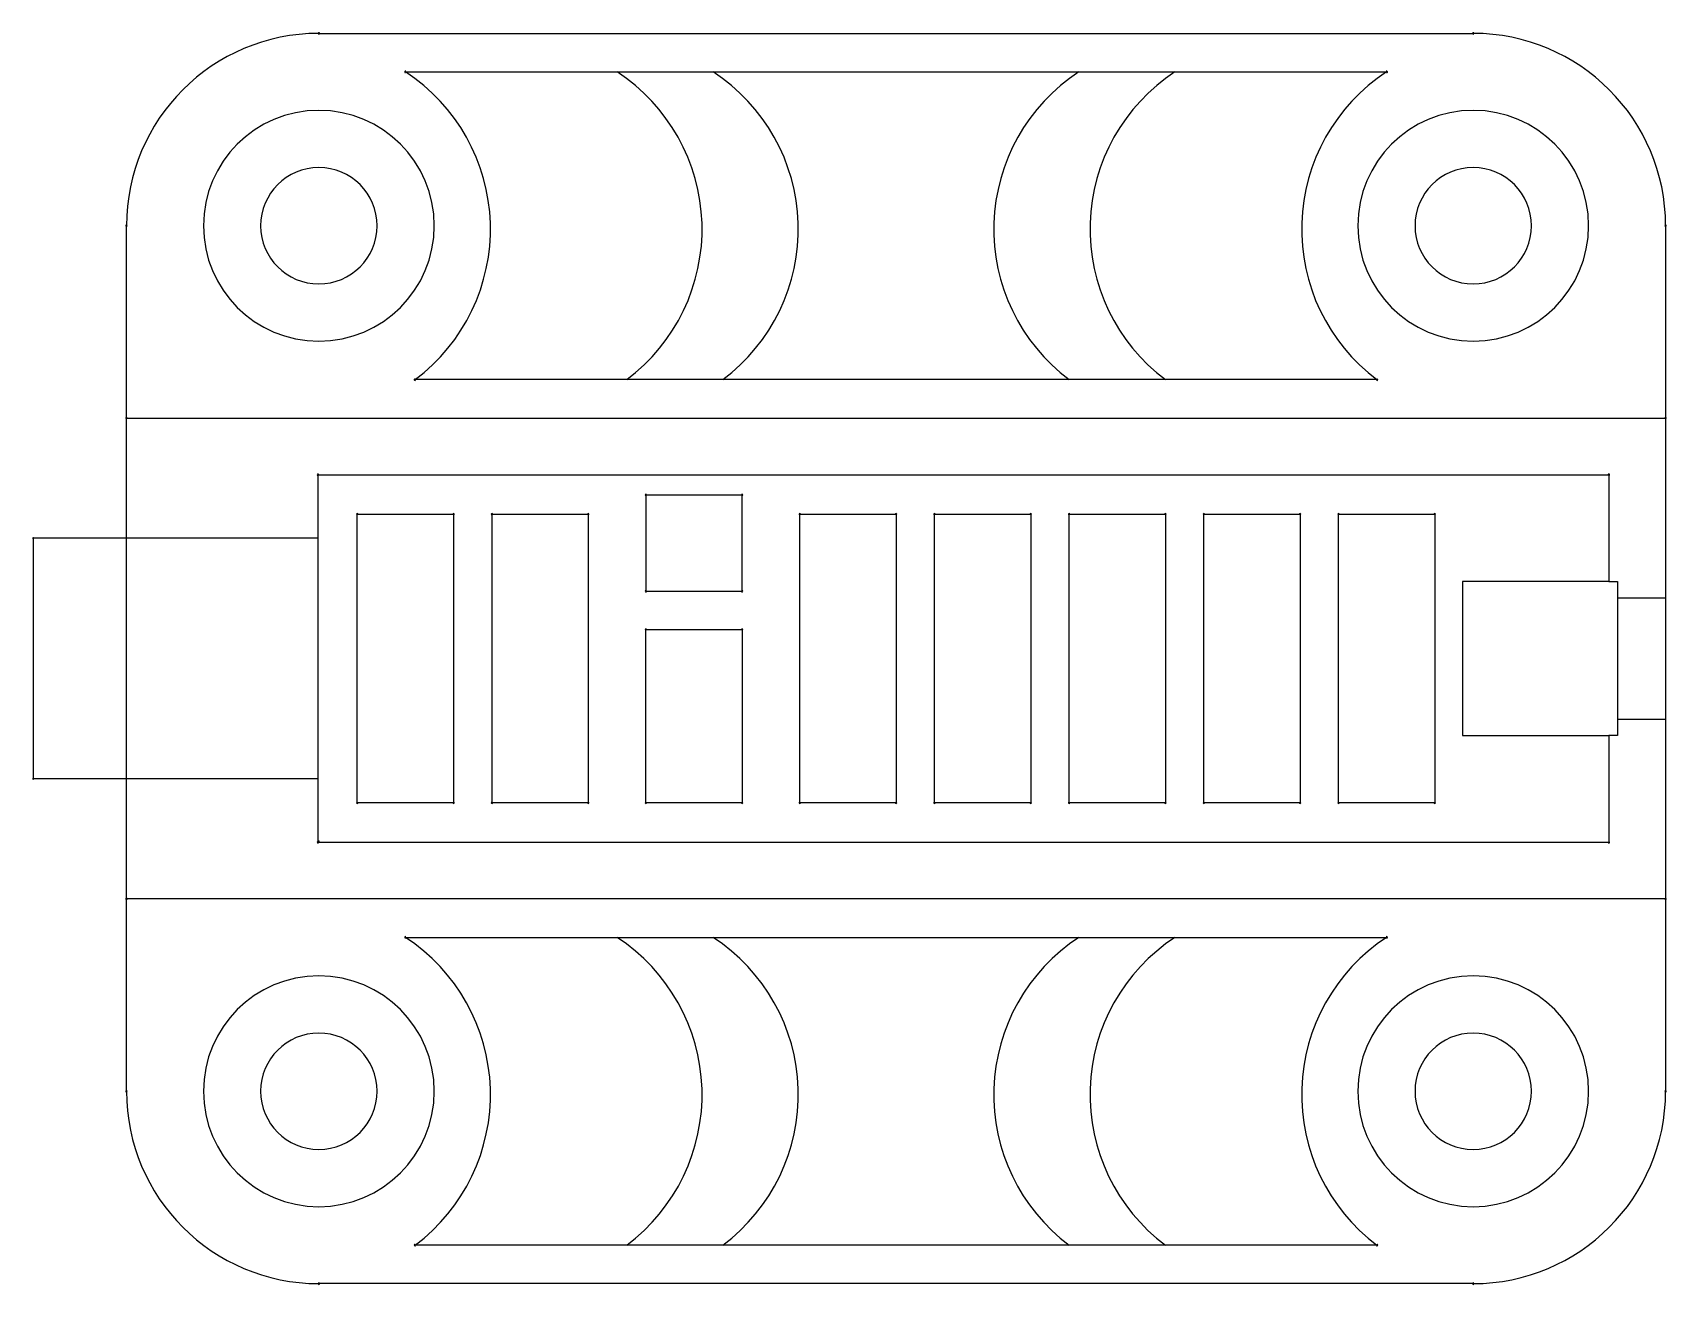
# Model space of a CAD drawing. Header units: centimetres. Extents: x -1.49 to 7, y -2.3 to 4.2.
import ezdxf

# ---------------------------------------------------------------- set-up
doc = ezdxf.new("R2010")
doc.units = ezdxf.units.CM
doc.header["$MEASUREMENT"] = 0
doc.layers.add('oobb-single-holder-2 v5_oobb-zzhp-single-holder', color=7, linetype='Continuous')

msp = doc.modelspace()

# ---------------------------------------------------------------- linework, layer by layer
at = {"layer": 'oobb-single-holder-2 v5_oobb-zzhp-single-holder'}
for p, q in [((0, 4.2), (6, 4.2)), ((0.45, 4), (5.55, 4)), ((0.45, 4), (3, 4)), ((-1, 2.2), (-1, 3.2)), ((7, 3.2), (7, 2.2)), ((5.5, 2.4), (0.5, 2.4)), ((-1, 2.2), (7, 2.2)), ((-1, -0.3), (-1, 2.2)), ((7, 2.2), (7, 1.265)), ((-0.005, 1.905), (6.705, 1.905)), ((-0.005, 1.905), (-0.005, -0.005)), ((6.705, 1.905), (6.705, 1.35)), ((1.7, 1.8), (1.7, 1.3)), ((2.2, 1.8), (1.7, 1.8)), ((2.2, 1.3), (2.2, 1.8)), ((0.2, 1.7), (0.7, 1.7)), ((0.2, 0.2), (0.2, 1.7)), ((0.7, 1.7), (0.7, 0.2)), ((0.9, 0.2), (0.9, 1.7)), ((0.9, 1.7), (1.4, 1.7)), ((1.4, 1.7), (1.4, 0.2)), ((2.5, 0.2), (2.5, 1.7)), ((2.5, 1.7), (3, 1.7)), ((3, 1.7), (3, 0.2)), ((3.2, 1.7), (3.7, 1.7)), ((3.2, 0.2), (3.2, 1.7)), ((3.7, 1.7), (3.7, 0.2)), ((3.9, 1.7), (4.4, 1.7)), ((3.9, 0.2), (3.9, 1.7)), ((4.4, 1.7), (4.4, 0.2)), ((4.6, 1.7), (5.1, 1.7)), ((4.6, 0.2), (4.6, 1.7)), ((5.1, 1.7), (5.1, 0.2)), ((5.3, 1.7), (5.8, 1.7)), ((5.3, 0.2), (5.3, 1.7)), ((5.8, 1.7), (5.8, 0.2)), ((-0.005, 1.575), (-1.485, 1.575)), ((-1.485, 1.575), (-1.485, 0.325)), ((1.7, 1.3), (2.2, 1.3)), ((5.945, 1.35), (5.945, 0.55)), ((6.705, 1.35), (5.945, 1.35)), ((6.705, 1.35), (6.75, 1.35)), ((6.75, 1.35), (6.75, 1.265)), ((6.75, 1.265), (6.75, 0.635)), ((6.75, 1.265), (7, 1.265)), ((7, 1.265), (7, 0.635)), ((1.7, 1.1), (2.2, 1.1)), ((1.7, 0.2), (1.7, 1.1)), ((2.2, 1.1), (2.2, 0.2)), ((6.75, 0.635), (6.75, 0.55)), ((6.75, 0.635), (7, 0.635)), ((7, 0.635), (7, -0.3)), ((5.945, 0.55), (6.705, 0.55)), ((6.75, 0.55), (6.705, 0.55)), ((6.705, 0.55), (6.705, -0.005)), ((-0.005, 0.325), (-1.485, 0.325)), ((0.7, 0.2), (0.2, 0.2)), ((1.4, 0.2), (0.9, 0.2)), ((2.2, 0.2), (1.7, 0.2)), ((3, 0.2), (2.5, 0.2)), ((3.7, 0.2), (3.2, 0.2)), ((4.4, 0.2), (3.9, 0.2)), ((5.1, 0.2), (4.6, 0.2)), ((5.8, 0.2), (5.3, 0.2)), ((-0.005, -0.005), (6.705, -0.005)), ((-1, -1.3), (-1, -0.3)), ((7, -0.3), (-1, -0.3)), ((7, -0.3), (7, -1.3)), ((0.45, -0.5), (5.55, -0.5)), ((5.5, -2.1), (0.5, -2.1)), ((6, -2.3), (0, -2.3))]:
    msp.add_line(p, q, dxfattribs=at)
for centre, radius, start, end in [((0, 3.2), 1, 90.00133, 179.99867), ((0, 4.2), 0.00381, 90, 270), ((0, 4.2), 0.00381, 270, 90), ((6, 4.2), 0.00381, 90, 270), ((6, 4.2), 0.00381, 270, 90), ((6, 3.2), 1, 0.00133, 89.99867), ((0.45, 4), 0.00381, 56.76829, 236.76829), ((0.45, 4), 0.00381, 90, 270), ((-0.0851, 3.1825), 0.9771, 306.78694, 56.79288), ((-0.0851, 3.1825), 0.9771, 306.78694, 56.79288), ((1.0149, 3.1825), 0.9771, 306.78694, 56.79288), ((1.5149, 3.1825), 0.9771, 306.78694, 56.79288), ((4.4851, 3.1825), 0.9771, 123.20712, 233.21306), ((4.9851, 3.1825), 0.9771, 123.20712, 233.21306), ((6.0851, 3.1825), 0.9771, 123.20712, 233.21306), ((6.0851, 3.1825), 0.9771, 123.20712, 233.21306), ((5.55, 4), 0.00381, 303.23171, 123.23171), ((5.55, 4), 0.00381, 270, 90), ((0, 3.2), 0.6, 90, 270), ((0, 3.2), 0.6, 270, 90), ((6, 3.2), 0.6, 90, 270), ((6, 3.2), 0.6, 270, 90), ((0, 3.2), 0.3025, 90, 270), ((0, 3.2), 0.3025, 270, 90), ((6, 3.2), 0.3025, 90, 270), ((6, 3.2), 0.3025, 270, 90), ((-1, 3.2), 0.00381, 0, 180), ((-1, 3.2), 0.00381, 180, 0), ((7, 3.2), 0.00381, 0, 180), ((7, 3.2), 0.00381, 180, 0), ((0.5, 2.4), 0.00381, 90, 270), ((0.5, 2.4), 0.00381, 126.77962, 306.77962), ((5.5, 2.4), 0.00381, 233.22038, 53.22038), ((5.5, 2.4), 0.00381, 270, 90), ((-1, 2.2), 0.00381, 90, 270), ((-1, 2.2), 0.00381, 0, 180), ((-1, 2.2), 0.00381, 180, 0), ((7, 2.2), 0.00381, 360, 180), ((7, 2.2), 0.00381, 180, 0), ((7, 2.2), 0.00381, 270, 90), ((-0.005, 1.905), 0.00381, 0, 180), ((-0.005, 1.905), 0.00381, 90, 270), ((6.705, 1.905), 0.00381, 0, 180), ((6.705, 1.905), 0.00381, 270, 90), ((1.7, 1.8), 0.00381, 90, 270), ((1.7, 1.8), 0.00381, 0, 180), ((2.2, 1.8), 0.00381, 360, 180), ((2.2, 1.8), 0.00381, 270, 90), ((0.2, 1.7), 0.00381, 0, 180), ((0.2, 1.7), 0.00381, 90, 270), ((0.7, 1.7), 0.00381, 360, 180), ((0.7, 1.7), 0.00381, 270, 90), ((0.9, 1.7), 0.00381, 90, 270), ((0.9, 1.7), 0.00381, 360, 180), ((1.4, 1.7), 0.00381, 360, 180), ((1.4, 1.7), 0.00381, 270, 90), ((2.5, 1.7), 0.00381, 360, 180), ((2.5, 1.7), 0.00381, 90, 270), ((3, 1.7), 0.00381, 360, 180), ((3, 1.7), 0.00381, 270, 90), ((3.2, 1.7), 0.00381, 90, 270), ((3.2, 1.7), 0.00381, 360, 180), ((3.7, 1.7), 0.00381, 360, 180), ((3.7, 1.7), 0.00381, 270, 90), ((3.9, 1.7), 0.00381, 0, 180), ((3.9, 1.7), 0.00381, 90, 270), ((4.4, 1.7), 0.00381, 0, 180), ((4.4, 1.7), 0.00381, 270, 90), ((4.6, 1.7), 0.00381, 90, 270), ((4.6, 1.7), 0.00381, 360, 180), ((5.1, 1.7), 0.00381, 360, 180), ((5.1, 1.7), 0.00381, 270, 90), ((5.3, 1.7), 0.00381, 0, 180), ((5.3, 1.7), 0.00381, 90, 270), ((5.8, 1.7), 0.00381, 0, 180), ((5.8, 1.7), 0.00381, 270, 90), ((-1.485, 1.575), 0.0025, 90, 270), ((-1.485, 1.575), 0.0025, 0, 180), ((1.7, 1.3), 0.00381, 90, 270), ((1.7, 1.3), 0.00381, 180, 360), ((2.2, 1.3), 0.00381, 180, 360), ((2.2, 1.3), 0.00381, 270, 90), ((1.7, 1.1), 0.00381, 0, 180), ((1.7, 1.1), 0.00381, 90, 270), ((2.2, 1.1), 0.00381, 360, 180), ((2.2, 1.1), 0.00381, 270, 90), ((-1.485, 0.325), 0.0025, 90, 270), ((-1.485, 0.325), 0.0025, 180, 360), ((0.2, 0.2), 0.00381, 90, 270), ((0.2, 0.2), 0.00381, 180, 0), ((0.7, 0.2), 0.00381, 180, 360), ((0.7, 0.2), 0.00381, 270, 90), ((0.9, 0.2), 0.00381, 90, 270), ((0.9, 0.2), 0.00381, 180, 360), ((1.4, 0.2), 0.00381, 180, 0), ((1.4, 0.2), 0.00381, 270, 90), ((1.7, 0.2), 0.00381, 90, 270), ((1.7, 0.2), 0.00381, 180, 360), ((2.2, 0.2), 0.00381, 180, 360), ((2.2, 0.2), 0.00381, 270, 90), ((2.5, 0.2), 0.00381, 90, 270), ((2.5, 0.2), 0.00381, 180, 0), ((3, 0.2), 0.00381, 180, 0), ((3, 0.2), 0.00381, 270, 90), ((3.2, 0.2), 0.00381, 90, 270), ((3.2, 0.2), 0.00381, 180, 360), ((3.7, 0.2), 0.00381, 180, 360), ((3.7, 0.2), 0.00381, 270, 90), ((3.9, 0.2), 0.00381, 90, 270), ((3.9, 0.2), 0.00381, 180, 360), ((4.4, 0.2), 0.00381, 180, 360), ((4.4, 0.2), 0.00381, 270, 90), ((4.6, 0.2), 0.00381, 90, 270), ((4.6, 0.2), 0.00381, 180, 0), ((5.1, 0.2), 0.00381, 180, 0), ((5.1, 0.2), 0.00381, 270, 90), ((5.3, 0.2), 0.00381, 90, 270), ((5.3, 0.2), 0.00381, 180, 360), ((5.8, 0.2), 0.00381, 180, 360), ((5.8, 0.2), 0.00381, 270, 90), ((-0.005, -0.005), 0.00381, 90, 270), ((-0.005, -0.005), 0.00381, 180, 360), ((6.705, -0.005), 0.00381, 180, 0), ((6.705, -0.005), 0.00381, 270, 90), ((-1, -0.3), 0.00381, 90, 270), ((-1, -0.3), 0.00381, 61.7197, 241.32358), ((-1, -0.3), 0.00381, 241.32358, 61.7197), ((7, -0.3), 0.00381, 0, 180), ((7, -0.3), 0.00381, 180, 0), ((7, -0.3), 0.00381, 270, 90), ((0.45, -0.5), 0.00381, 56.76829, 236.76829), ((0.45, -0.5), 0.00381, 90, 270), ((-0.0851, -1.3175), 0.9771, 306.78694, 56.79288), ((1.0149, -1.3175), 0.9771, 306.78694, 56.79288), ((1.5149, -1.3175), 0.9771, 306.78694, 56.79288), ((4.4851, -1.3175), 0.9771, 123.20712, 233.21306), ((4.9851, -1.3175), 0.9771, 123.20712, 233.21306), ((6.0851, -1.3175), 0.9771, 123.20712, 233.21306), ((5.55, -0.5), 0.00381, 303.23171, 123.23171), ((5.55, -0.5), 0.00381, 270, 90), ((0, -1.3), 0.6, 90, 270), ((0, -1.3), 0.6, 270, 90), ((6, -1.3), 0.6, 90, 270), ((6, -1.3), 0.6, 270, 90), ((0, -1.3), 0.3025, 90, 270), ((0, -1.3), 0.3025, 270, 90), ((6, -1.3), 0.3025, 90, 270), ((6, -1.3), 0.3025, 270, 90), ((-1, -1.3), 0.00381, 0, 180), ((-1, -1.3), 0.00381, 180, 0), ((0, -1.3), 1, 180.00133, 269.99867), ((6, -1.3), 1, 270.00133, 359.99867), ((7, -1.3), 0.00381, 0, 180), ((7, -1.3), 0.00381, 180, 0), ((0.5, -2.1), 0.00381, 90, 270), ((0.5, -2.1), 0.00381, 126.77962, 306.77962), ((5.5, -2.1), 0.00381, 233.22038, 53.22038), ((5.5, -2.1), 0.00381, 270, 90), ((0, -2.3), 0.00381, 90, 270), ((0, -2.3), 0.00381, 270, 90), ((6, -2.3), 0.00381, 90, 270), ((6, -2.3), 0.00381, 270, 90)]:
    msp.add_arc(centre, radius, start, end, dxfattribs=at)
msp.add_point((0, 0), dxfattribs=at)

doc.saveas('drawing.dxf')
